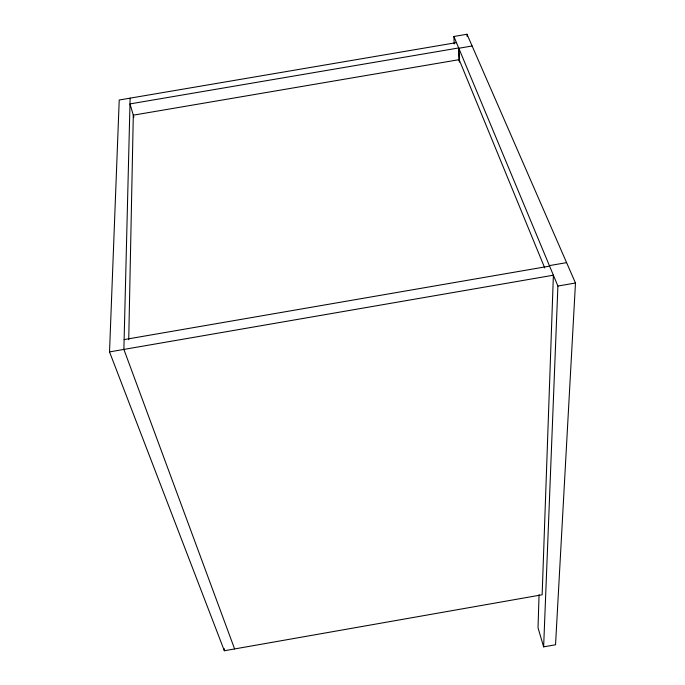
<?xml version="1.0" encoding="UTF-8"?>
<svg xmlns="http://www.w3.org/2000/svg" width="685" height="685" viewBox="0 0 685 685"><rect width="100%" height="100%" fill="white"/><g stroke="black" fill="none" stroke-linecap="round" stroke-linejoin="round"><path stroke-width="1.03" d="M128.729 339.734L133.301 115.174L459.147 59.664L544.729 267.938M130.124 98.152L123.882 349.418L234.612 648.943M539.069 594.683L538.025 627.803L543.633 646.863L555.535 644.765L575.477 283.008L466.999 34.25L453.89 36.485L454.215 43.943M109.523 351.902L553.386 275.207L542.143 594.777L224.346 650.75L109.523 351.902L119.224 100.001L456.441 42.616M543.633 646.863L557.898 286.039L453.89 36.485M557.898 286.039L575.477 283.008M549.379 265.609L566.598 262.638M124.122 339.589L549.593 266.114M472.119 45.989L458.796 48.258L459.352 62.121M133.917 117.246L129.979 103.914L458.667 47.959L459.19 60.759M224.226 648.609L224.346 650.75M466.999 34.25L467.076 36.391"/></g></svg>
